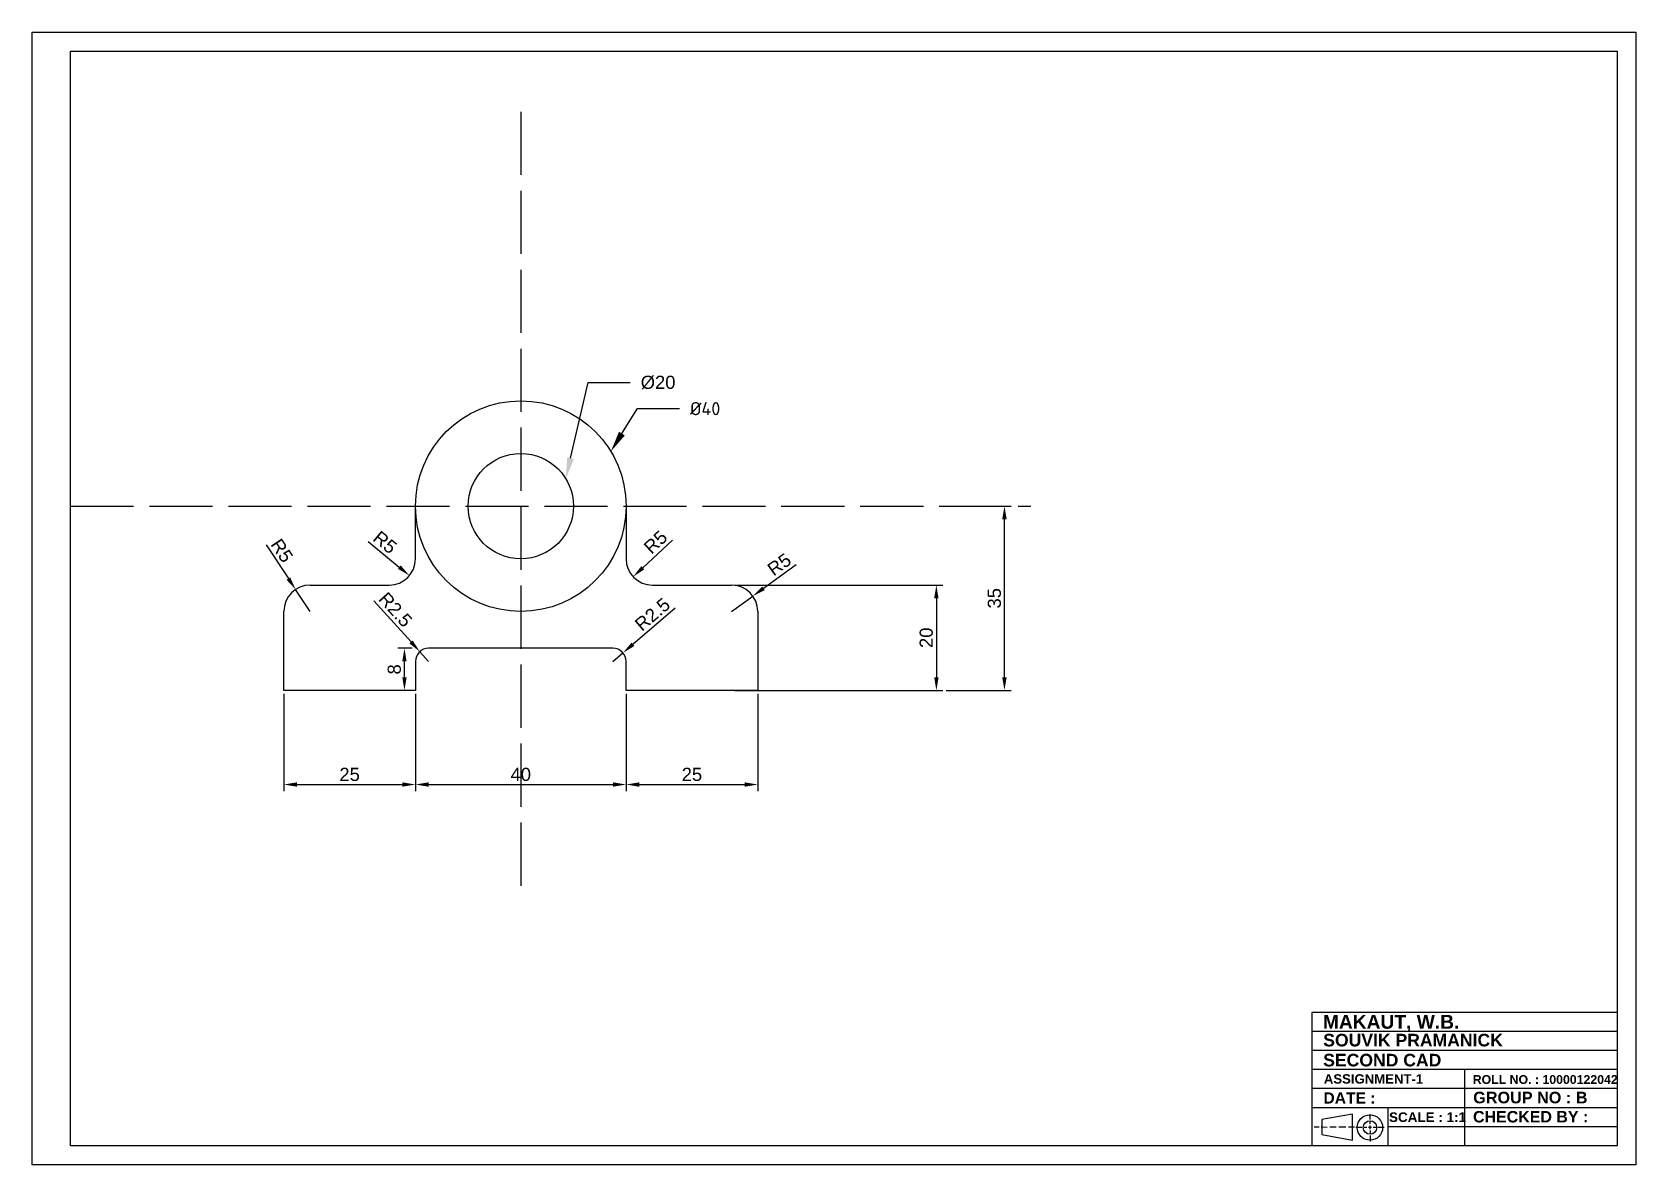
# Model space of a CAD drawing. Header units: millimetres. Extents: x 2808 to 3112, y 1625 to 1840.
import ezdxf
from ezdxf import colors
from ezdxf.entities.mleader import LeaderData, LeaderLine
from ezdxf.math import Vec2, Vec3

# ---------------------------------------------------------------- set-up
doc = ezdxf.new("R2010")
doc.units = ezdxf.units.MM
doc.linetypes.add('ACAD_ISO02W100', pattern=[15, 12, -3])
doc.styles.add('Annotative', font='arialbd.ttf')
doc.styles.get("Standard").update_dxf_attribs({"font": 'sanss___.ttf'})
doc.dimstyles.new('Annotative', dxfattribs={"dimscale": 0, "dimtxt": 2.5, "dimasz": 2.5, "dimexe": 1.25, "dimexo": 0.625, "dimtad": 1, "dimtxsty": 'Standard', "dimcen": 2.5, "dimadec": 0, "dimazin": 0, "dimtfac": 1, "dimtmove": 0, "dimatfit": 3, "dimfxl": 1, "dimarcsym": 0})
doc.dimstyles.new('ISO-25', dxfattribs={"dimtxt": 2.5, "dimasz": 2.5, "dimexe": 1.25, "dimexo": 0.625, "dimtad": 1, "dimdsep": 46, "dimtxsty": 'Standard', "dimcen": 2.5, "dimadec": 0, "dimazin": 0, "dimtfac": 1, "dimtmove": 0, "dimatfit": 3, "dimfxl": 1, "dimarcsym": 0})

# ---------------------------------------------------------------- blocks, each defined once
blk = doc.blocks.new('*D6')
at = {"color": 0, "lineweight": -2, "transparency": 16777216}
blk.add_line((2929.28, 1743.28), (2923.66, 1738.06), dxfattribs=at)
at = {"color": 0, "transparency": 16777216}
blk.add_solid([(2923.38, 1738.36), (2923.95, 1737.75), (2921.83, 1736.36)], dxfattribs=at)
at = {"layer": 'Defpoints', "color": 0, "transparency": 16777216}
for p in [(2925.49, 1739.76), (2921.83, 1736.36)]:
    blk.add_point(p, dxfattribs=at)
at = {"color": 0, "transparency": 16777216, "insert": (2926.09, 1742.92), "char_height": 2.5, "attachment_point": 5, "rotation": 42.9094}
blk.add_mtext('R5', dxfattribs=at)
blk = doc.blocks.new('*D7')
at = {"color": 0, "lineweight": -2, "transparency": 16777216}
blk.add_line((2871.5, 1743.05), (2877.42, 1738.17), dxfattribs=at)
at = {"color": 0, "transparency": 16777216}
blk.add_solid([(2877.69, 1738.49), (2877.16, 1737.85), (2879.35, 1736.58)], dxfattribs=at)
at = {"layer": 'Defpoints', "color": 0, "transparency": 16777216}
for p in [(2875.49, 1739.76), (2879.35, 1736.58)]:
    blk.add_point(p, dxfattribs=at)
at = {"color": 0, "transparency": 16777216, "insert": (2874.71, 1742.88), "char_height": 2.5, "attachment_point": 5, "rotation": 320.5037}
blk.add_mtext('R5', dxfattribs=at)
blk = doc.blocks.new('*D8')
at = {"color": 0, "lineweight": -2, "transparency": 16777216}
for p, q in [((2952.81, 1738.63), (2946.58, 1734.14)), ((2940.49, 1729.76), (2944.55, 1732.68))]:
    blk.add_line(p, q, dxfattribs=at)
at = {"color": 0, "transparency": 16777216}
blk.add_solid([(2946.34, 1734.48), (2946.82, 1733.8), (2944.55, 1732.68)], dxfattribs=at)
at = {"layer": 'Defpoints', "color": 0, "transparency": 16777216}
for p in [(2944.55, 1732.68), (2940.49, 1729.76)]:
    blk.add_point(p, dxfattribs=at)
at = {"color": 0, "transparency": 16777216, "insert": (2949.59, 1738.67), "char_height": 2.5, "attachment_point": 5, "rotation": 35.7544}
blk.add_mtext('R5', dxfattribs=at)
blk = doc.blocks.new('*D10')
at = {"color": 0, "lineweight": -2, "transparency": 16777216}
for p, q in [((2929.79, 1730.36), (2921.79, 1723.51)), ((2917.99, 1720.26), (2919.89, 1721.89))]:
    blk.add_line(p, q, dxfattribs=at)
at = {"color": 0, "transparency": 16777216}
blk.add_solid([(2921.52, 1723.83), (2922.06, 1723.2), (2919.89, 1721.89)], dxfattribs=at)
at = {"layer": 'Defpoints', "color": 0, "transparency": 16777216}
for p in [(2919.89, 1721.89), (2917.99, 1720.26)]:
    blk.add_point(p, dxfattribs=at)
at = {"color": 0, "transparency": 16777216, "insert": (2925.5, 1729.2), "char_height": 2.5, "attachment_point": 5, "rotation": 40.5671}
blk.add_mtext('R2.5', dxfattribs=at)
blk = doc.blocks.new('*D12')
at = {"color": 0, "lineweight": -2, "transparency": 16777216}
for p, q in [((2852.11, 1742.41), (2856.35, 1736.01)), ((2860.49, 1729.76), (2857.73, 1733.93))]:
    blk.add_line(p, q, dxfattribs=at)
at = {"color": 0, "transparency": 16777216}
blk.add_solid([(2856.7, 1736.24), (2856, 1735.78), (2857.73, 1733.93)], dxfattribs=at)
at = {"layer": 'Defpoints', "color": 0, "transparency": 16777216}
for p in [(2857.73, 1733.93), (2860.49, 1729.76)]:
    blk.add_point(p, dxfattribs=at)
at = {"color": 0, "transparency": 16777216, "insert": (2855.13, 1741.31), "char_height": 2.5, "attachment_point": 5, "rotation": 303.5519}
blk.add_mtext('R5', dxfattribs=at)
blk = doc.blocks.new('*D13')
at = {"color": 0, "lineweight": -2, "transparency": 16777216}
for p, q in [((2872.59, 1731.8), (2879.65, 1723.97)), ((2882.99, 1720.26), (2881.32, 1722.12))]:
    blk.add_line(p, q, dxfattribs=at)
at = {"color": 0, "transparency": 16777216}
blk.add_solid([(2879.95, 1724.25), (2879.34, 1723.69), (2881.32, 1722.12)], dxfattribs=at)
at = {"layer": 'Defpoints', "color": 0, "transparency": 16777216}
for p in [(2881.32, 1722.12), (2882.99, 1720.26)]:
    blk.add_point(p, dxfattribs=at)
at = {"color": 0, "transparency": 16777216, "insert": (2876.7, 1730.09), "char_height": 2.5, "attachment_point": 5, "rotation": 312.0352}
blk.add_mtext('R2.5', dxfattribs=at)
blk = doc.blocks.new('*D14')
at = {"color": 0, "lineweight": -2, "transparency": 16777216}
for p, q in [((2880.49, 1714.14), (2880.49, 1695.64)), ((2920.49, 1714.14), (2920.49, 1695.64)), ((2882.99, 1696.89), (2917.99, 1696.89))]:
    blk.add_line(p, q, dxfattribs=at)
at = {"color": 0, "transparency": 16777216}
for points in [[(2882.99, 1697.31), (2882.99, 1696.47), (2880.49, 1696.89)], [(2917.99, 1697.31), (2917.99, 1696.47), (2920.49, 1696.89)]]:
    blk.add_solid(points, dxfattribs=at)
at = {"layer": 'Defpoints', "color": 0, "transparency": 16777216}
for p in [(2880.49, 1714.76), (2920.49, 1714.76), (2920.49, 1696.89)]:
    blk.add_point(p, dxfattribs=at)
at = {"color": 0, "transparency": 16777216, "insert": (2900.49, 1698.8), "char_height": 2.5, "attachment_point": 5}
blk.add_mtext('40', dxfattribs=at)
blk = doc.blocks.new('*D15')
at = {"color": 0, "lineweight": -2, "transparency": 16777216}
for p, q in [((2920.49, 1714.14), (2920.49, 1695.64)), ((2945.49, 1714.14), (2945.49, 1695.64)), ((2922.99, 1696.89), (2942.99, 1696.89))]:
    blk.add_line(p, q, dxfattribs=at)
at = {"color": 0, "transparency": 16777216}
for points in [[(2922.99, 1697.31), (2922.99, 1696.47), (2920.49, 1696.89)], [(2942.99, 1697.31), (2942.99, 1696.47), (2945.49, 1696.89)]]:
    blk.add_solid(points, dxfattribs=at)
at = {"layer": 'Defpoints', "color": 0, "transparency": 16777216}
for p in [(2920.49, 1714.76), (2945.49, 1714.76), (2945.49, 1696.89)]:
    blk.add_point(p, dxfattribs=at)
at = {"color": 0, "transparency": 16777216, "insert": (2932.99, 1698.8), "char_height": 2.5, "attachment_point": 5}
blk.add_mtext('25', dxfattribs=at)
blk = doc.blocks.new('*D16')
at = {"color": 0, "lineweight": -2, "transparency": 16777216}
for p, q in [((2855.49, 1714.14), (2855.49, 1695.64)), ((2880.49, 1714.14), (2880.49, 1695.64)), ((2857.99, 1696.89), (2877.99, 1696.89))]:
    blk.add_line(p, q, dxfattribs=at)
at = {"color": 0, "transparency": 16777216}
for points in [[(2857.99, 1697.31), (2857.99, 1696.47), (2855.49, 1696.89)], [(2877.99, 1697.31), (2877.99, 1696.47), (2880.49, 1696.89)]]:
    blk.add_solid(points, dxfattribs=at)
at = {"layer": 'Defpoints', "color": 0, "transparency": 16777216}
for p in [(2855.49, 1714.76), (2880.49, 1714.76), (2880.49, 1696.89)]:
    blk.add_point(p, dxfattribs=at)
at = {"color": 0, "transparency": 16777216, "insert": (2867.99, 1698.8), "char_height": 2.5, "attachment_point": 5}
blk.add_mtext('25', dxfattribs=at)
blk = doc.blocks.new('*D17')
at = {"color": 0, "lineweight": -2, "transparency": 16777216}
for p, q in [((2941.12, 1734.76), (2980.66, 1734.76)), ((2979.41, 1732.26), (2979.41, 1717.26)), ((2941.12, 1714.76), (2980.66, 1714.76))]:
    blk.add_line(p, q, dxfattribs=at)
at = {"color": 0, "transparency": 16777216}
for points in [[(2979, 1732.26), (2979.83, 1732.26), (2979.41, 1734.76)], [(2979, 1717.26), (2979.83, 1717.26), (2979.41, 1714.76)]]:
    blk.add_solid(points, dxfattribs=at)
at = {"layer": 'Defpoints', "color": 0, "transparency": 16777216}
for p in [(2940.49, 1734.76), (2940.49, 1714.76), (2979.41, 1714.76)]:
    blk.add_point(p, dxfattribs=at)
at = {"color": 0, "transparency": 16777216, "insert": (2977.5, 1724.76), "char_height": 2.5, "attachment_point": 5, "rotation": 90}
blk.add_mtext('20', dxfattribs=at)
blk = doc.blocks.new('*D18')
at = {"color": 0, "lineweight": -2, "transparency": 16777216}
for p, q in [((2981.29, 1749.76), (2993.59, 1749.76)), ((2992.34, 1717.26), (2992.34, 1747.26)), ((2981.29, 1714.76), (2993.59, 1714.76))]:
    blk.add_line(p, q, dxfattribs=at)
at = {"color": 0, "transparency": 16777216}
for points in [[(2991.92, 1747.26), (2992.76, 1747.26), (2992.34, 1749.76)], [(2991.92, 1717.26), (2992.76, 1717.26), (2992.34, 1714.76)]]:
    blk.add_solid(points, dxfattribs=at)
at = {"layer": 'Defpoints', "color": 0, "transparency": 16777216}
for p in [(2980.66, 1749.76), (2992.34, 1749.76), (2980.66, 1714.76)]:
    blk.add_point(p, dxfattribs=at)
at = {"color": 0, "transparency": 16777216, "insert": (2990.43, 1732.26), "char_height": 2.5, "attachment_point": 5, "rotation": 90}
blk.add_mtext('35', dxfattribs=at)
blk = doc.blocks.new('*D19')
at = {"color": 0, "lineweight": -2, "transparency": 16777216}
for p, q in [((2879.87, 1722.76), (2877.15, 1722.76)), ((2878.4, 1717.26), (2878.4, 1720.26)), ((2879.87, 1714.76), (2877.15, 1714.76))]:
    blk.add_line(p, q, dxfattribs=at)
at = {"color": 0, "transparency": 16777216}
for points in [[(2877.98, 1720.26), (2878.81, 1720.26), (2878.4, 1722.76)], [(2877.98, 1717.26), (2878.81, 1717.26), (2878.4, 1714.76)]]:
    blk.add_solid(points, dxfattribs=at)
at = {"layer": 'Defpoints', "color": 0, "transparency": 16777216}
for p in [(2878.4, 1722.76), (2880.49, 1722.76), (2880.49, 1714.76)]:
    blk.add_point(p, dxfattribs=at)
at = {"color": 0, "transparency": 16777216, "insert": (2876.48, 1718.76), "char_height": 2.5, "attachment_point": 5, "rotation": 90}
blk.add_mtext('8', dxfattribs=at)

msp = doc.modelspace()

# ---------------------------------------------------------------- linework, layer by layer
for p, q in [((2807.686, 1839.777), (3112.259, 1839.777)), ((2807.686, 1624.656), (2807.686, 1839.777)), ((3112.259, 1839.777), (3112.259, 1624.656)), ((2814.97, 1628.277), (2814.97, 1836.156)), ((2814.97, 1836.156), (3108.676, 1836.156)), ((3108.676, 1836.156), (3108.676, 1628.277)), ((2880.493, 1739.76), (2880.493, 1749.76)), ((2920.493, 1749.76), (2920.493, 1739.76)), ((2860.493, 1734.76), (2875.493, 1734.76)), ((2925.493, 1734.76), (2940.493, 1734.76)), ((2855.493, 1714.76), (2855.493, 1729.76)), ((2945.493, 1729.76), (2945.493, 1714.76)), ((2917.993, 1722.76), (2882.993, 1722.76)), ((2880.493, 1720.26), (2880.493, 1714.76)), ((2920.493, 1714.76), (2920.493, 1720.26)), ((2880.493, 1714.76), (2855.493, 1714.76)), ((2945.493, 1714.76), (2920.493, 1714.76)), ((3050.731, 1653.628), (3050.731, 1628.277)), ((3108.676, 1653.628), (3050.731, 1653.628)), ((3108.676, 1653.628), (3108.676, 1653.628)), ((3108.676, 1650.007), (3050.731, 1650.007)), ((3108.676, 1646.385), (3050.731, 1646.385)), ((3108.676, 1646.385), (3108.676, 1646.385)), ((3108.676, 1642.764), (3050.731, 1642.764)), ((3079.703, 1642.764), (3079.703, 1628.277)), ((3108.676, 1639.142), (3050.731, 1639.142)), ((3108.676, 1635.521), (3050.731, 1635.521)), ((3058.425, 1634.268), (3052.615, 1633.306)), ((3052.615, 1633.306), (3052.615, 1630.402)), ((3058.425, 1629.365), (3058.425, 1634.268)), ((3061.766, 1633.252), (3061.773, 1634.313)), ((3061.776, 1632.434), (3061.775, 1632.894)), ((3065.217, 1628.277), (3065.217, 1635.521)), ((3051.179, 1631.865), (3052.104, 1631.861)), ((3052.478, 1631.859), (3053.63, 1631.854)), ((3052.615, 1630.402), (3058.425, 1629.365)), ((3054.158, 1631.865), (3055.335, 1631.865)), ((3055.87, 1631.865), (3057.154, 1631.865)), ((3057.689, 1631.877), (3058.806, 1631.877)), ((3059.058, 1631.832), (3060.193, 1631.822)), ((3060.664, 1631.812), (3061.133, 1631.81)), ((3061.462, 1631.81), (3062.047, 1631.808)), ((3061.724, 1631.809), (3061.724, 1631.809)), ((3061.769, 1631.206), (3061.766, 1630.647)), ((3061.766, 1630.266), (3061.771, 1629.105)), ((3061.767, 1631.462), (3061.779, 1632.156)), ((3062.388, 1631.808), (3062.917, 1631.808)), ((3063.283, 1631.822), (3064.454, 1631.817)), ((3079.703, 1631.899), (3065.217, 1631.899)), ((3108.676, 1631.899), (3079.703, 1631.899)), ((3108.676, 1628.277), (2814.97, 1628.277)), ((3112.259, 1624.656), (2807.686, 1624.656))]:
    msp.add_line(p, q)
at = {"linetype": 'ACAD_ISO02W100'}
for p, q in [((2900.493, 1824.658), (2900.493, 1674.863)), ((2814.97, 1749.76), (2997.346, 1749.76))]:
    msp.add_line(p, q, dxfattribs=at)
for centre, radius in [((2900.493, 1749.76), 20), ((2900.493, 1749.76), 10), ((3061.744, 1631.757), 2.412), ((3061.766, 1631.766), 1.289)]:
    msp.add_circle(centre, radius)
for centre, radius, start, end in [((2875.493, 1739.76), 5, 270, 0), ((2925.493, 1739.76), 5, 180, 270), ((2860.493, 1729.76), 5, 90, 180), ((2940.493, 1729.76), 5, 0, 90), ((2882.993, 1720.26), 2.5, 90, 180), ((2917.993, 1720.26), 2.5, 0, 90)]:
    msp.add_arc(centre, radius, start, end)

# ---------------------------------------------------------------- texts
at = {"attachment_point": 1, "style": 'Annotative'}
for s, insert, char_height, width in [('MAKAUT, W.B.', (3052.816, 1653.132), 2.60892, 159.24531), ('SOUVIK PRAMANICK', (3052.88, 1649.55), 2.38916, 147.02227), ('SECOND CAD', (3052.874, 1645.752), 2.3892, 147.02227), ('ASSIGNMENT-1', (3052.997, 1641.881), 1.78676, 109.95264), ('ROLL NO. : 10000122042', (3081.266, 1641.712), 1.67309, 102.95775), ('DATE : ', (3052.923, 1638.429), 2.1231, 130.64983), ('GROUP NO : B', (3081.359, 1638.55), 2.20195, 135.50186), ('SCALE : 1:1', (3065.365, 1634.64), 1.83057, 112.64837), ('CHECKED BY : ', (3081.327, 1634.892), 2.16925, 133.49004)]:
    msp.add_mtext(s, dxfattribs=dict(at, insert=insert, char_height=char_height, width=width))

# ---------------------------------------------------------------- dimensions: what is measured, and where the dimension line sits
for base, p1, p2, picture, middle in [((2992.342, 1749.76), (2980.662, 1714.76), (2980.662, 1749.76), '*D18', (2990.427, 1732.26)), ((2979.412, 1714.76), (2940.493, 1734.76), (2940.493, 1714.76), '*D17', (2977.499, 1724.76)), ((2878.396, 1722.76), (2880.493, 1714.76), (2880.493, 1722.76), '*D19', (2876.483, 1718.76))]:
    dim = msp.add_linear_dim(base=base, p1=p1, p2=p2, angle=90, dimstyle='ISO-25')
    dim.commit()
    dim.dimension.update_dxf_attribs({"geometry": picture, "text_midpoint": middle})
for center, mpoint, picture, middle in [((2875.493, 1739.76), (2879.351, 1736.58), '*D7', (2873.497, 1741.405)), ((2925.493, 1739.76), (2921.831, 1736.356), '*D6', (2927.388, 1741.521))]:
    dim = msp.add_radius_dim(center=center, mpoint=mpoint, dimstyle='ISO-25')
    dim.commit()
    dim.dimension.update_dxf_attribs({"geometry": picture, "text_midpoint": middle, "dimtype": 164})
for center, mpoint, picture, middle in [((2860.493, 1729.76), (2857.73, 1733.927), '*D12', (2855.131, 1741.307)), ((2940.493, 1729.76), (2944.551, 1732.682), '*D8', (2949.59, 1738.667)), ((2882.993, 1720.26), (2881.319, 1722.117), '*D13', (2876.702, 1730.095))]:
    dim = msp.add_radius_dim(center=center, mpoint=mpoint, dimstyle='ISO-25')
    dim.commit()
    dim.dimension.update_dxf_attribs({"geometry": picture, "text_midpoint": middle})
dim = msp.add_radius_dim(center=(2917.993, 1720.26), mpoint=(2919.892, 1721.886), dimstyle='Annotative', override={"dimtxt": 2.5, "dimtih": 0, "dimlunit": 6})
dim.commit()
dim.dimension.update_dxf_attribs({"geometry": '*D10', "text_midpoint": (2925.498, 1729.203)})
for base, p1, p2, picture, middle in [((2880.493, 1696.891), (2855.493, 1714.76), (2880.493, 1714.76), '*D16', (2867.993, 1698.804)), ((2920.493, 1696.891), (2880.493, 1714.76), (2920.493, 1714.76), '*D14', (2900.493, 1698.804)), ((2945.493, 1696.891), (2920.493, 1714.76), (2945.493, 1714.76), '*D15', (2932.993, 1698.804))]:
    dim = msp.add_linear_dim(base=base, p1=p1, p2=p2, dimstyle='ISO-25')
    dim.commit()
    dim.dimension.update_dxf_attribs({"geometry": picture, "text_midpoint": middle})

# ---------------------------------------------------------------- leaders
ml = msp.add_multileader_mtext('Standard')
ml.set_content('%%C20', color=256)
ml.set_leader_properties()
ml.build(insert=Vec2(0, 0))
ctx = ml.context
ctx.base_point, ctx.char_height, ctx.plane_origin = Vec3(2921.265, 1773.22), 2.5, Vec3(2909.043, 1754.947)
notes = []
notes.append((ctx, [(0, (1, 1, 0), (2913.265, 1773.22), (1, 0), 8, [(0, [(2909.043, 1754.947)], 0, [])])]))
ctx.mtext.insert, ctx.mtext.flow_direction = Vec3(2923.265, 1774.52), 5
ml = msp.add_multileader_mtext('Standard')
ml.set_content('{\\fISOCPEUR|b0|i0|c0|p34;%%C40}', color=256)
ml.set_leader_properties()
ml.build(insert=Vec2(0, 0))
ctx = ml.context
ctx.base_point, ctx.char_height, ctx.plane_origin = Vec3(2930.632, 1768.272), 2.5, Vec3(2917.592, 1760.134)
notes.append((ctx, [(0, (1, 1, 0), (2922.632, 1768.272), (1, 0), 8, [(0, [(2917.592, 1760.134)], 0, [])])]))
ctx.mtext.insert, ctx.mtext.flow_direction = Vec3(2932.632, 1769.522), 5
for ctx, leaders in notes:
    for number, flags, end, landing, length, lines in leaders:
        leader = LeaderData()
        leader.index, (leader.has_last_leader_line, leader.has_dogleg_vector, leader.attachment_direction) = number, flags
        leader.last_leader_point, leader.dogleg_vector, leader.dogleg_length = Vec3(end), Vec3(landing), length
        for number, points, colour, breaks in lines:
            line = LeaderLine()
            line.index, line.vertices, line.color, line.breaks = number, Vec3.list(points), colors.encode_raw_color(colour), breaks
            leader.lines.append(line)
        ctx.leaders.append(leader)

doc.saveas('drawing.dxf')
